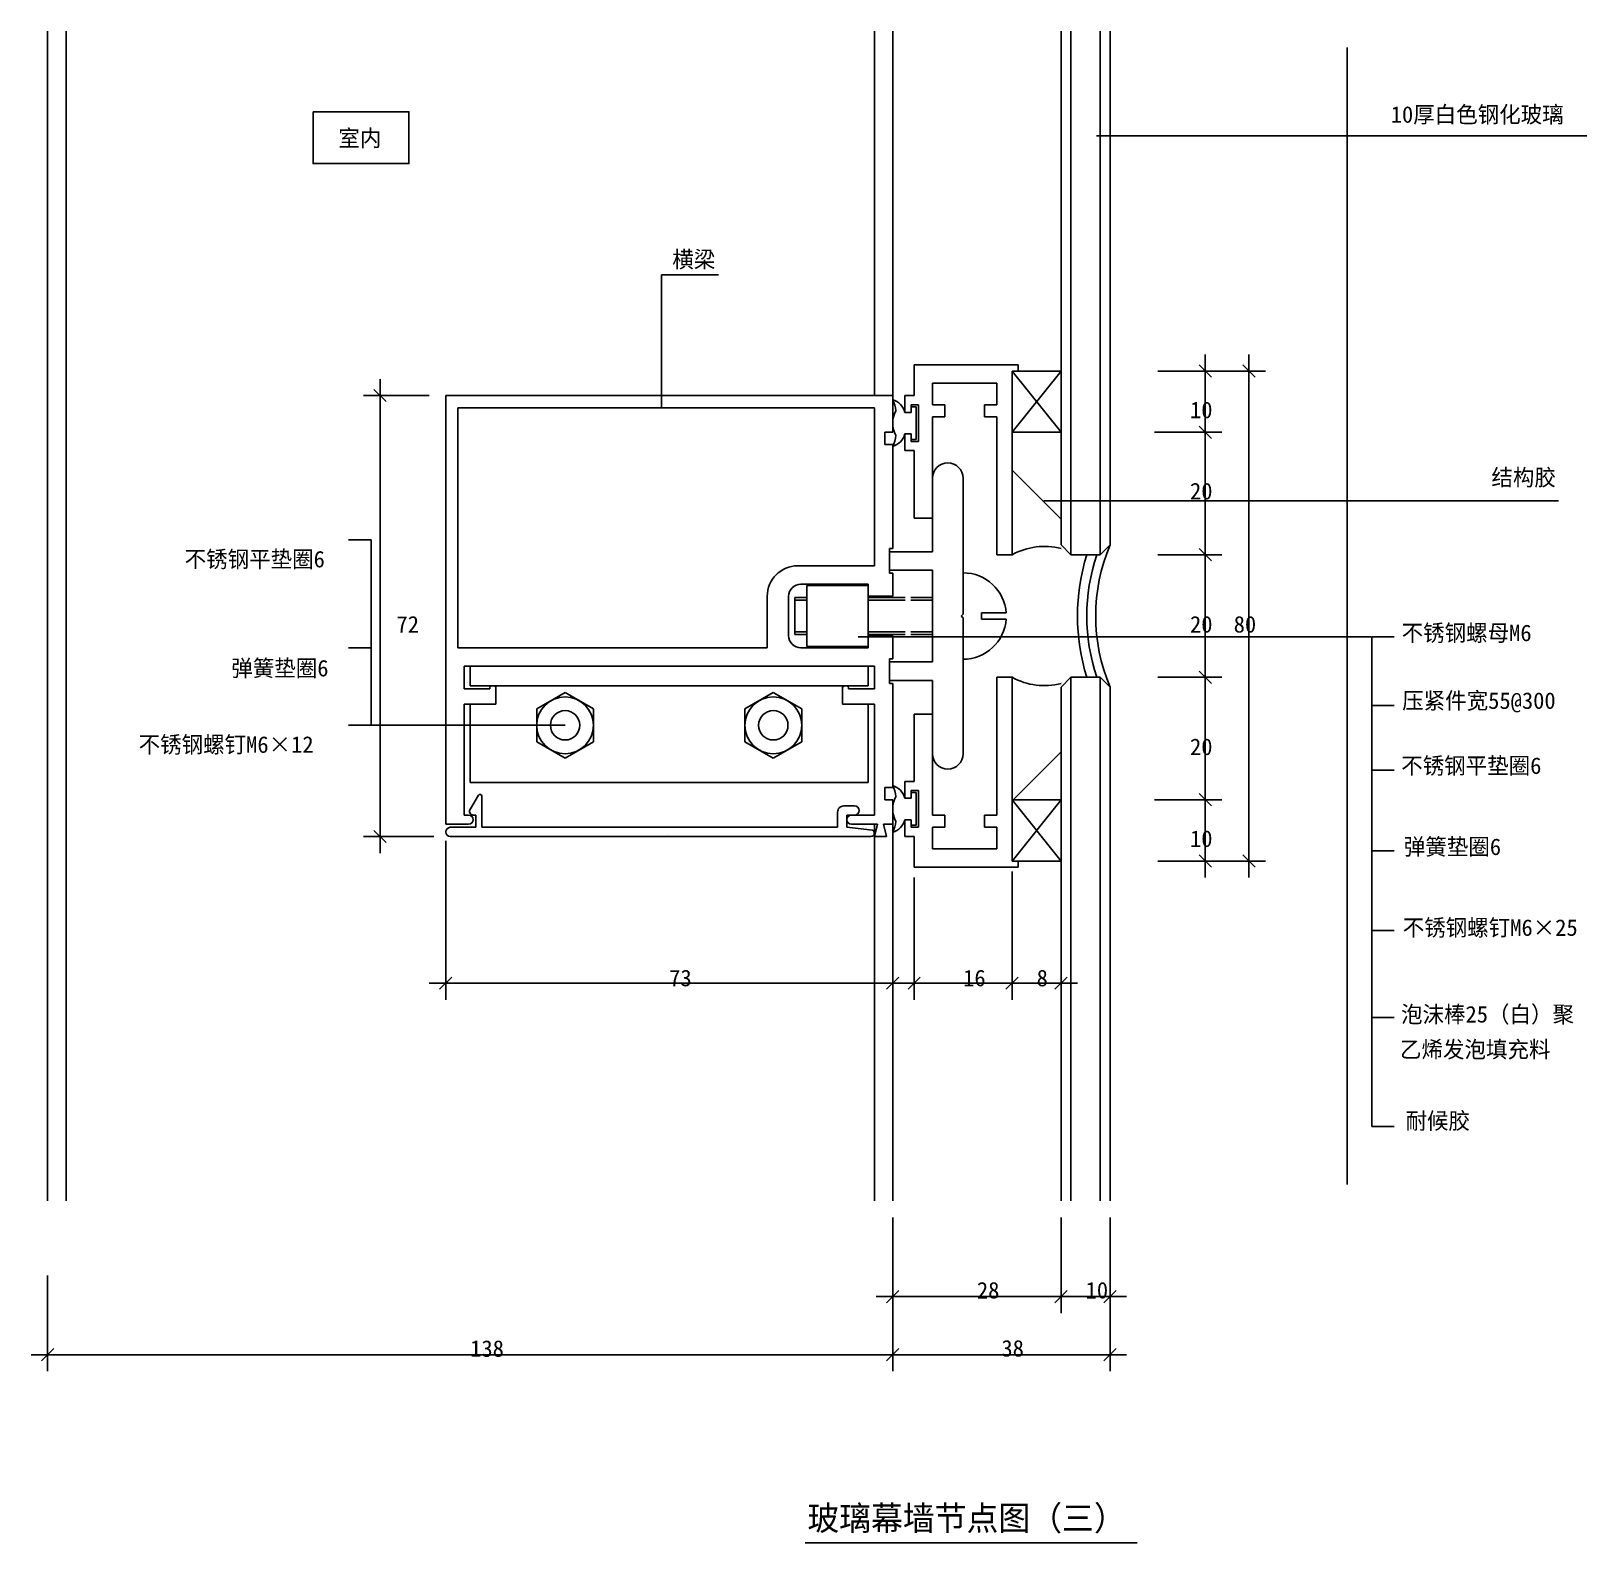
# Model space of a CAD drawing. Header units: metres. Extents: x 1025 to 1279, y 436 to 682.
import ezdxf

# ---------------------------------------------------------------- set-up
doc = ezdxf.new("R2010")
doc.units = ezdxf.units.M
for name, color, linetype in [('ASHADE', 1, 'Continuous'), ('WD-01', 7, 'Continuous'), ('ZJSY-CC155-D1', 7, 'Continuous'), ('ZJSY-CC155-D3', 7, 'Continuous'), ('建块层', 2, 'Continuous')]:
    doc.layers.add(name, color=color, linetype=linetype)

# ---------------------------------------------------------------- blocks, each defined once
blk = doc.blocks.new('_ArchTick')
at = {"color": 0, "linetype": 'ByBlock'}
blk.add_lwpolyline([(-0.5, -0.5), (0.5, 0.5)], dxfattribs=at)
blk = doc.blocks.new('AQ5087为AQ5214扣板')
at = {"layer": '建块层'}
for p, q in [((-68.97, 0.47), (-64.75, 0)), ((-68.7, 1.5), (0, 1.5)), ((-64.75, 0), (-64.75, -2)), ((-63.25, 0), (-5.15, 0)), ((-63.25, 0), (-63.25, -2.5)), ((-5.15, 0), (-5.15, -5.08)), ((-4.15, 0), (0, 0)), ((-4.15, 0), (-4.15, -2)), ((-66, -2), (-64.75, -2)), ((-4.15, -2), (-3.75, -2)), ((-66, -3.5), (-64.25, -3.5)), ((-3.3, -3), (-4.59, -5.23))]:
    blk.add_line(p, q, dxfattribs=at)
for centre, radius, start, end in [((-68.7, 0.95), 0.55, 90, 241.12), ((0, 0.75), 0.75, 270, 90), ((-66, -2.75), 0.75, 90, 270), ((-64.25, -2.5), 1, 270, 0), ((-3.75, -2.6), 0.6, 318.19, 90), ((-4.85, -5.08), 0.3, 180, 330)]:
    blk.add_arc(centre, radius, start, end, dxfattribs=at)
blk = doc.blocks.new('A$C26176695')
at = {"layer": '建块层', "color": 7}
for p, q in [((4.64, 10.72), (0, 8.04)), ((9.29, 8.04), (4.64, 10.72)), ((0, 8.04), (0, 2.68)), ((9.29, 2.68), (9.29, 8.04)), ((0, 2.68), (4.64, 0)), ((4.64, 0), (9.29, 2.68))]:
    blk.add_line(p, q, dxfattribs=at)
blk.add_circle((4.64, 5.36), 4.64, dxfattribs=at)
at = {"layer": '建块层', "color": 1}
blk.add_circle((4.64, 5.36), 2.4, dxfattribs=at)
blk = doc.blocks.new('点')
at = {"color": 2}
blk.add_line((0, 0), (0, 0), dxfattribs=at)
blk = doc.blocks.new('AQ5130固定铝框')
at = {"layer": '建块层'}
for p, q in [((13.5, 26), (16, 26)), ((13.5, 3.5), (13.5, 26)), ((16, -4), (16, 26)), ((0, 9), (0, 20)), ((0, 20), (3, 20)), ((3, 3.5), (3, 20)), ((-1.5, 9), (0, 9)), ((-1.5, 6.25), (-1.5, 9)), ((-1.5, 6.25), (-0.5, 6.25)), ((-0.5, 7.5), (0.7, 7.5)), ((-0.5, 6.25), (-0.5, 7.5)), ((0.7, 1.5), (0.7, 7.5)), ((-1.5, 0), (-1.5, 2.75)), ((-1.5, 2.75), (-0.5, 2.75)), ((-0.5, 1.5), (-0.5, 2.75)), ((5, 3.5), (3, 3.5)), ((5, 1.5), (5, 3.5)), ((11.5, 1.5), (11.5, 3.5)), ((11.5, 3.5), (13.5, 3.5)), ((-1.5, 0), (0, 0)), ((-0.5, 1.5), (0.7, 1.5)), ((0, -5), (0, 0)), ((3, -2), (3, 1.5)), ((5, 1.5), (3, 1.5)), ((11.5, 1.5), (13.5, 1.5)), ((13.5, -2), (13.5, 1.5)), ((3, -2), (13.5, -2)), ((0, -5), (17, -5)), ((16, -4), (17, -4)), ((17, -5), (17, -4))]:
    blk.add_line(p, q, dxfattribs=at)
blk = doc.blocks.new('AQ5214隐横梁')
at = {"layer": '建块层'}
for p, q in [((68.5, 28.8), (68, 30.8)), ((70, 30.8), (68, 30.8)), ((70, 30.8), (69.5, 28.8)), ((-2, 28.8), (-2, -41.2)), ((1.75, 28.8), (-2, 28.8)), ((68.5, 28.8), (64.25, 28.8)), ((71, 28.8), (69.5, 28.8)), ((71, 28.8), (71, 24.8)), ((1, 27.3), (1, 9.2)), ((1.75, 27.3), (1, 27.3)), ((68, 27.3), (64.25, 27.3)), ((68, 27.3), (68, 9.2)), ((69.7, 24.8), (71, 24.8)), ((69.7, 24.8), (69.7, 22.8)), ((69.7, 22.8), (71, 22.8)), ((71, 22.8), (71, 5.8)), ((1, 9.2), (6.2, 9.2)), ((6.2, 9.2), (6.2, 6.5)), ((68, 9.2), (62.8, 9.2)), ((62.8, 9.2), (62.8, 6.5)), ((1, 6.7), (5.2, 6.7)), ((1, 6.7), (1, 3)), ((5.2, 6.7), (5.2, 6.5)), ((5.5, 6.2), (5.9, 6.2)), ((63.5, 6.2), (63.1, 6.2)), ((68, 6.7), (63.8, 6.7)), ((63.8, 6.7), (63.8, 6.5)), ((68, 6.7), (68, 3)), ((70.5, 5.8), (70.5, 1.8)), ((70.5, 5.8), (71, 5.8)), ((68, 3), (1, 3)), ((0, 0), (0, -39.2)), ((50.5, 0), (0, 0)), ((50.5, 0), (50.5, -8.4)), ((67, 0), (56, 0)), ((67, 0), (67, -1.95)), ((70.5, 1.8), (71, 1.8)), ((71, 1.8), (71, -1.95)), ((54, -2), (54, -8.4)), ((67, -1.95), (71, -1.95)), ((67, -8.45), (67, -10.4)), ((67, -8.45), (71, -8.45)), ((71, -8.45), (71, -12.2)), ((67, -10.4), (56, -10.4)), ((70.5, -12.2), (70.5, -16.2)), ((70.5, -12.2), (71, -12.2)), ((68, -13.4), (55.5, -13.4)), ((68, -13.4), (68, -39.2)), ((70.5, -16.2), (71, -16.2)), ((71, -16.2), (71, -33.2)), ((69.7, -33.2), (71, -33.2)), ((69.7, -33.2), (69.7, -35.2)), ((69.7, -35.2), (71, -35.2)), ((71, -35.2), (71, -41.2)), ((68, -39.2), (0, -39.2)), ((71, -41.2), (-2, -41.2))]:
    blk.add_line(p, q, dxfattribs=at)
for centre, radius, start, end in [((1.75, 28.05), 0.75, 270, 90), ((64.25, 28.05), 0.75, 90, 270), ((5.5, 6.5), 0.3, 180, 270), ((5.9, 6.5), 0.3, 270, 0), ((63.1, 6.5), 0.3, 180, 270), ((63.5, 6.5), 0.3, 270, 0), ((56, -2), 2, 90, 180), ((55.5, -8.4), 5, 180, 270), ((56, -8.4), 2, 180, 270)]:
    blk.add_arc(centre, radius, start, end, dxfattribs=at)
blk = doc.blocks.new('AQ5155压紧件')
at = {"layer": '建块层', "color": 7}
for p, q in [((-1.5, 0), (1.5, 0)), ((-1.5, -7), (-1.5, 0)), ((1.5, -7), (1.5, 0)), ((16.5, -7), (16.5, 0)), ((16.5, 0), (19.5, 0)), ((19.5, -7), (19.5, 0)), ((-13.5, -7), (-1.5, -7)), ((1.5, -7), (16.5, -7)), ((19.5, -7), (31.5, -7)), ((-13.5, -12), (8.7, -12)), ((8.7, -12), (9, -11.7)), ((9, -11.7), (9.3, -12)), ((9.3, -12), (31.5, -12))]:
    blk.add_line(p, q, dxfattribs=at)
for centre, start, end in [((-13.5, -9.5), 90, 270), ((31.5, -9.5), 270, 90)]:
    blk.add_arc(centre, 2.5, start, end, dxfattribs=at)

msp = doc.modelspace()

# ---------------------------------------------------------------- hatches: boundary and pattern name
h = msp.add_hatch()
h.set_pattern_fill('ANSI37', scale=20)
h.paths.add_polyline_path([(1193.38, 597.92, 0.19), (1185.38, 596.92), (1185.38, 616.92), (1193.38, 616.92)])
h = msp.add_hatch()
h.set_pattern_fill('ANSI37', scale=20)
h.paths.add_polyline_path([(1193.38, 575.92, -0.19), (1185.38, 576.92), (1185.38, 556.92), (1193.38, 556.92)])

# ---------------------------------------------------------------- linework, layer by layer
for p, q in [((1027.88, 577.49), (1027.88, 682.42)), ((1030.88, 604.76), (1030.88, 682.42)), ((1162.88, 622.92), (1162.88, 682.42)), ((1165.88, 622.92), (1165.88, 682.42)), ((1193.38, 598.52), (1193.38, 682.42)), ((1194.98, 596.92), (1194.98, 682.42)), ((1199.78, 596.92), (1199.78, 682.42)), ((1201.38, 598.52), (1201.38, 682.42)), ((1240.07, 584.22), (1240.07, 679.72)), ((1216.93, 629.62), (1216.93, 614.22)), ((1224.06, 629.62), (1224.06, 544.22)), ((1082.16, 625.62), (1082.16, 548.22)), ((1185.38, 616.92), (1193.38, 626.92)), ((1185.38, 626.92), (1193.38, 616.92)), ((1185.38, 626.92), (1193.38, 626.92)), ((1209.18, 626.92), (1219.63, 626.92)), ((1211.88, 626.92), (1226.76, 626.92)), ((1090.18, 622.92), (1079.46, 622.92)), ((1167.88, 620.17), (1168.88, 620.17)), ((1168.88, 620.17), (1168.88, 621.08)), ((1168.88, 621.08), (1169.72, 621.08)), ((1169.72, 615.76), (1169.72, 621.08)), ((1216.93, 619.62), (1216.93, 594.22)), ((1167.88, 616.67), (1168.88, 616.67)), ((1168.88, 616.67), (1168.88, 615.76)), ((1168.88, 615.76), (1169.72, 615.76)), ((1185.38, 616.92), (1193.38, 616.92)), ((1208.63, 616.92), (1219.63, 616.92)), ((1209.18, 616.92), (1219.63, 616.92)), ((1030.88, 491.41), (1030.88, 605.69)), ((1216.93, 599.62), (1216.93, 574.22)), ((1193.38, 598.52), (1194.98, 596.92)), ((1201.38, 598.52), (1199.78, 596.92)), ((1194.98, 596.92), (1199.78, 596.92)), ((1209.18, 596.92), (1219.63, 596.92)), ((1211.88, 596.92), (1219.63, 596.92)), ((1167.9, 589.92), (1161.88, 589.92)), ((1167.9, 589.52), (1161.88, 589.52)), ((1240.07, 589.62), (1240.07, 494.11)), ((1160.25, 583.52), (1241.25, 583.52)), ((1167.9, 584.32), (1161.88, 584.32)), ((1167.9, 583.92), (1161.88, 583.92)), ((1175.27, 583.52), (1243.99, 583.52)), ((1216.93, 554.22), (1216.93, 579.62)), ((1027.88, 491.41), (1027.88, 578.62)), ((1096.88, 578.72), (1096.88, 575.52)), ((1161.88, 578.72), (1161.88, 575.52)), ((1193.38, 575.32), (1194.98, 576.92)), ((1194.98, 576.92), (1199.78, 576.92)), ((1194.98, 576.92), (1194.98, 491.41)), ((1201.38, 575.32), (1199.78, 576.92)), ((1199.78, 576.92), (1199.78, 491.41)), ((1209.18, 576.92), (1219.63, 576.92)), ((1211.88, 576.92), (1219.63, 576.92)), ((1096.88, 575.52), (1161.88, 575.52)), ((1101.08, 572.52), (1101.08, 575.52)), ((1157.68, 572.52), (1157.68, 575.52)), ((1193.38, 575.32), (1193.38, 491.41)), ((1201.38, 575.32), (1201.38, 491.41)), ((1096.88, 572.52), (1096.88, 559.72)), ((1096.88, 572.52), (1101.08, 572.52)), ((1161.88, 572.52), (1157.68, 572.52)), ((1161.88, 572.52), (1161.88, 559.72)), ((1096.88, 559.72), (1161.88, 559.72)), ((1216.93, 544.22), (1216.93, 559.62)), ((1167.88, 557.17), (1168.88, 557.17)), ((1168.88, 557.17), (1168.88, 558.08)), ((1168.88, 558.08), (1169.72, 558.08)), ((1169.72, 558.08), (1169.72, 552.76)), ((1185.38, 556.92), (1193.38, 546.92)), ((1185.38, 546.92), (1193.38, 556.92)), ((1185.38, 556.92), (1193.38, 556.92)), ((1208.63, 556.92), (1219.63, 556.92)), ((1209.18, 556.92), (1219.63, 556.92)), ((1162.88, 552.92), (1162.88, 491.41)), ((1165.88, 552.92), (1165.88, 491.41)), ((1167.88, 553.67), (1168.88, 553.67)), ((1168.88, 553.67), (1168.88, 552.76)), ((1168.88, 552.76), (1169.72, 552.76)), ((1090.93, 550.92), (1079.46, 550.92)), ((1092.88, 550.22), (1092.88, 524.27)), ((1165.88, 549.92), (1165.88, 524.27)), ((1185.38, 546.92), (1193.38, 546.92)), ((1209.18, 546.92), (1219.63, 546.92)), ((1211.88, 546.92), (1226.76, 546.92)), ((1169.38, 544.22), (1169.38, 524.27)), ((1185.38, 545.22), (1185.38, 524.27)), ((1185.38, 542.52), (1185.38, 524.27)), ((1193.38, 532.46), (1193.38, 524.27)), ((1090.18, 526.97), (1168.58, 526.97)), ((1166.68, 526.97), (1188.08, 526.97)), ((1182.68, 526.97), (1196.08, 526.97)), ((1165.88, 488.71), (1165.88, 473.1)), ((1193.38, 488.71), (1193.38, 473.1)), ((1201.38, 488.71), (1201.38, 473.1)), ((1193.38, 486.01), (1193.38, 473.1)), ((1201.38, 486.01), (1201.38, 463.62)), ((1027.88, 479.23), (1027.88, 463.62)), ((1165.88, 479.23), (1165.88, 463.62)), ((1165.88, 478.2), (1165.88, 463.62)), ((1163.18, 475.8), (1196.08, 475.8)), ((1190.68, 475.8), (1204.08, 475.8)), ((1025.18, 466.32), (1168.58, 466.32)), ((1163.18, 466.32), (1204.08, 466.32)), ((1151.6, 435.59), (1205.79, 435.59))]:
    msp.add_line(p, q)
msp.add_lwpolyline([(1071.23, 669.25), (1086.88, 669.25), (1086.88, 660.79), (1071.23, 660.79)], close=True)
for points in [[(1199.14, 665.35), (1260.15, 665.35)], [(1128.14, 620.92), (1128.14, 642.63)], [(1190.57, 605.71), (1260.15, 605.71)], [(1112.38, 569.08), (1077.86, 569.08)]]:
    msp.add_lwpolyline(points)
for centre, radius, start, end in [((1165.07, 619.43), 2.91, 14.77, 73.81), ((1170.13, 618.42), 4.25, 151.6, 208.4), ((1161.45, 619.98), 4.97, 5.33, 26.8), ((1165.07, 617.41), 2.91, 286.19, 345.23), ((1161.45, 616.86), 4.97, 333.2, 354.67), ((1190.63, 587.43), 10.85, 75.31, 118.94), ((1228.81, 586.92), 29.78, 157.08, 202.92), ((1230.14, 586.92), 34.08, 162.93, 197.07), ((1228.49, 586.92), 30.93, 161.14, 198.86), ((1190.63, 586.41), 10.85, 241.06, 284.69), ((1165.07, 556.43), 2.91, 14.77, 73.81), ((1161.45, 556.98), 4.97, 5.33, 26.8), ((1170.13, 555.42), 4.25, 151.6, 208.4), ((1165.07, 554.41), 2.91, 286.19, 345.23), ((1161.45, 553.86), 4.97, 333.2, 354.67)]:
    msp.add_arc(centre, radius, start, end)
at = {"layer": 'ZJSY-CC155-D1'}
for p, q in [((1260.15, 665.35), (1279.24, 665.35)), ((1128.14, 642.63), (1137.44, 642.63)), ((1260.15, 605.71), (1274.62, 605.71)), ((1080.7, 599.36), (1077.03, 599.36)), ((1080.7, 599.36), (1080.7, 569.08)), ((1244.1, 583.52), (1247.77, 583.52)), ((1244.1, 583.52), (1244.1, 503.57)), ((1080.7, 581.72), (1077.03, 581.72)), ((1244.1, 572.29), (1247.77, 572.29)), ((1080.7, 569.08), (1077.03, 569.08)), ((1244.1, 561.73), (1247.77, 561.73)), ((1244.1, 548.57), (1247.77, 548.57)), ((1244.1, 535.56), (1247.77, 535.56)), ((1244.1, 521.37), (1247.77, 521.37)), ((1244.1, 503.57), (1247.77, 503.57))]:
    msp.add_line(p, q, dxfattribs=at)
at = {"layer": 'ZJSY-CC155-D3'}
for p, q in [((1149.88, 589.92), (1151.88, 589.92)), ((1149.88, 583.92), (1149.88, 589.92)), ((1149.88, 589.52), (1151.88, 589.52)), ((1151.88, 591.92), (1161.88, 591.92)), ((1151.88, 581.92), (1151.88, 591.92)), ((1161.88, 581.92), (1161.88, 591.92)), ((1168.85, 589.92), (1172.38, 589.92)), ((1168.85, 589.92), (1172.38, 589.92)), ((1168.85, 589.52), (1172.38, 589.52)), ((1168.85, 589.52), (1172.38, 589.52)), ((1180.38, 587.42), (1180.38, 586.42)), ((1180.38, 587.42), (1184.42, 587.42)), ((1180.38, 586.42), (1184.42, 586.42)), ((1149.88, 584.32), (1151.88, 584.32)), ((1149.88, 583.92), (1151.88, 583.92)), ((1151.88, 581.92), (1161.88, 581.92)), ((1168.85, 584.32), (1172.38, 584.32)), ((1168.85, 584.32), (1172.38, 584.32)), ((1168.85, 583.92), (1172.38, 583.92)), ((1168.85, 583.92), (1172.38, 583.92))]:
    msp.add_line(p, q, dxfattribs=at)
for start, end in [(4.07, 90), (270, 355.93)]:
    msp.add_arc((1177.38, 586.92), 7.05, start, end, dxfattribs=at)

# ---------------------------------------------------------------- block references
at = {"xscale": -1, "rotation": 180}
for name, p in [('AQ5130固定铝框', (1169.38, 622.92)), ('AQ5214隐横梁', (1094.88, 581.72))]:
    msp.add_blockref(name, p, dxfattribs=at)
at = {"xscale": 2, "yscale": 2, "zscale": 2}
for p, rotation in [((1216.93, 626.92), 90), ((1224.06, 626.92), 90), ((1082.16, 622.92), 90), ((1216.93, 616.92), 270), ((1216.93, 616.92), 90), ((1216.93, 596.92), 90), ((1216.93, 596.92), 270), ((1216.93, 576.92), 270), ((1216.93, 576.92), 90), ((1216.93, 556.92), 270), ((1216.93, 556.92), 90), ((1082.16, 550.92), 270), ((1216.93, 546.92), 270), ((1224.06, 546.92), 270), ((1092.88, 526.97), 180), ((1169.38, 526.97), 180), ((1185.38, 526.97), 180), ((1165.88, 475.8), 180), ((1193.38, 475.8), 180), ((1027.88, 466.32), 180), ((1165.88, 466.32), 180)]:
    msp.add_blockref('_ArchTick', p, dxfattribs=dict(at, rotation=rotation))
for name, p, rotation in [('AQ5155压紧件', (1165.38, 577.92), 90), ('AQ5087为AQ5214扣板', (1093.63, 552.42), 180)]:
    msp.add_blockref(name, p, dxfattribs=dict(rotation=rotation))
for name, p in [('AQ5130固定铝框', (1169.38, 550.92)), ('A$C26176695', (1107.74, 563.72))]:
    msp.add_blockref(name, p)
at = {"xscale": -1}
msp.add_blockref('A$C26176695', (1151.02, 563.72), dxfattribs=at)
at = {"xscale": 2, "yscale": 2, "zscale": 2}
for p in [(1165.88, 526.97), (1185.38, 526.97), (1193.38, 526.97), (1193.38, 475.8), (1201.38, 475.8), (1165.88, 466.32), (1201.38, 466.32)]:
    msp.add_blockref('_ArchTick', p, dxfattribs=at)
at = {"layer": '建块层', "xscale": 0.8, "yscale": 0.8, "zscale": 0.8}
msp.add_blockref('点', (1129.3, 551.19), dxfattribs=at)

# ---------------------------------------------------------------- texts
at = {"char_height": 2.7, "attachment_point": 1}
for s, insert in [('\\A1;10', (1214.43, 621.92)), ('\\A1;20', (1214.43, 608.67)), ('\\A1;72', (1084.85, 586.92)), ('\\A1;20', (1214.43, 586.92)), ('\\A1;80', (1221.56, 586.92)), ('\\A1;20', (1214.43, 566.92)), ('\\A1;10', (1214.43, 551.92)), ('\\A1;73', (1129.38, 529.17)), ('\\A1;16', (1177.38, 529.17)), ('\\A1;8', (1189.38, 529.17)), ('\\A1;28', (1179.63, 478.19)), ('\\A1;10', (1197.38, 478.19)), ('\\A1;138', (1096.88, 468.67)), ('\\A1;38', (1183.63, 468.71))]:
    msp.add_mtext(s, dxfattribs=dict(at, insert=insert))
at = {"layer": 'ASHADE', "insert": (1263.65, 610.9), "char_height": 2.7, "attachment_point": 1}
msp.add_mtext('结构胶', dxfattribs=at)
at = {"layer": 'WD-01', "insert": (1151.94, 441.63), "char_height": 4, "attachment_point": 1}
msp.add_mtext('玻璃幕墙节点图（三）', dxfattribs=at)
at = {"layer": 'ZJSY-CC155-D1'}
for s, p in [('室内', (1075.35, 663.6)), ('横梁', (1129.89, 643.8))]:
    msp.add_text(s, height=2.7, dxfattribs=at).set_placement(p)
at = {"layer": 'ZJSY-CC155-D1', "char_height": 2.7, "attachment_point": 1}
for s, insert in [('10厚白色钢化玻璃', (1247.21, 670.16)), ('不锈钢平垫圈6', (1050.25, 597.56)), ('不锈钢螺母M6', (1248.99, 585.52)), ('弹簧垫圈6', (1057.87, 579.76)), ('压紧件宽55@300', (1249.08, 574.46)), ('不锈钢螺钉M6×12', (1042.74, 567.29)), ('不锈钢平垫圈6', (1248.92, 563.84)), ('弹簧垫圈6', (1249.35, 550.6)), ('不锈钢螺钉M6×25', (1249.17, 537.4)), ('泡沫棒25（白）聚', (1248.89, 523.25)), ('乙烯发泡填充料', (1248.72, 517.51)), ('耐候胶', (1249.62, 505.86))]:
    msp.add_mtext(s, dxfattribs=dict(at, insert=insert))

doc.saveas('drawing.dxf')
